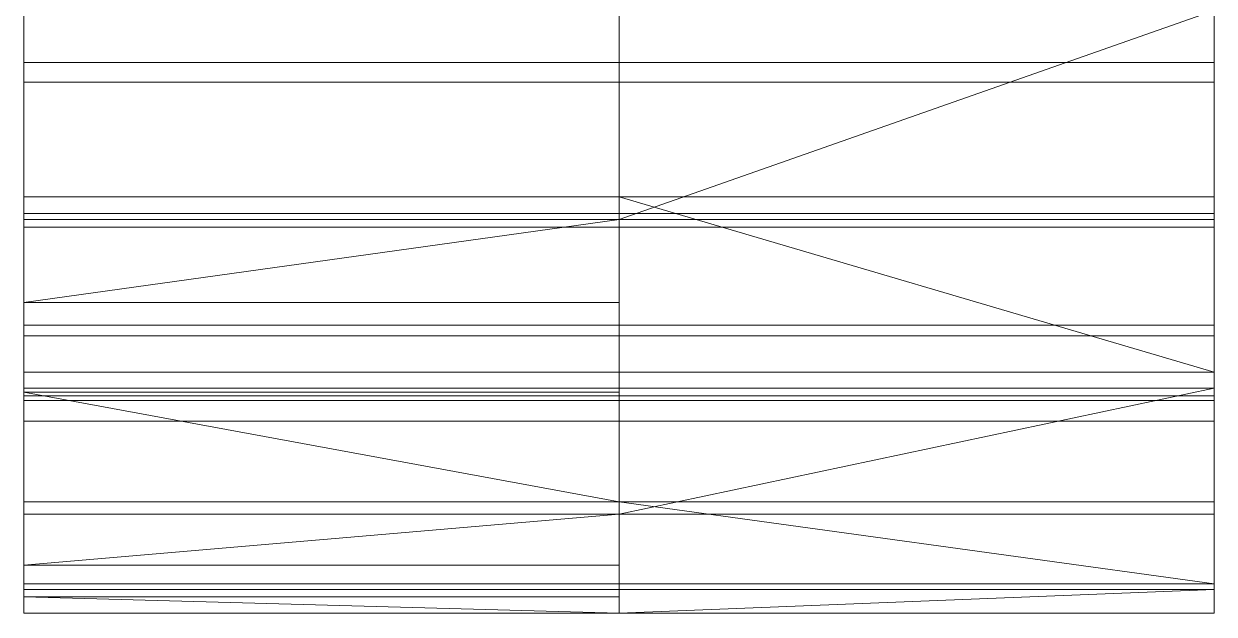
# Model space of a CAD drawing. Header units: millimetres. Extents: x -7.6 to 23.6, y 0 to 40.
# Drawn here: x 17.35 to 23.55, y 0.79 to 3.87 of the extents above; entities that cross this region are included whole.
import ezdxf

# ---------------------------------------------------------------- set-up
doc = ezdxf.new("R2010")
doc.units = ezdxf.units.MM
doc.layers.add('1', color=7, linetype='CONTINUOUS', true_color=0xffffff)

msp = doc.modelspace()

# ---------------------------------------------------------------- linework, layer by layer
at = {"layer": '1', "color": 18, "linetype": 'CONTINUOUS', "lineweight": 13}
for p, q in [((17.35, 3.6672, -3.3347), (17.35, 2.9683, -4.05)), ((20.45, 3.6672, -3.3347), (17.35, 3.6672, -3.3347)), ((20.45, 2.9683, -4.05), (20.45, 3.6672, -3.3347)), ((20.451, 3.6672, -3.3347), (20.451, 2.9683, -4.05)), ((20.451, 3.6672, -3.3347), (23.55, 3.6672, -3.3347)), ((23.55, 2.9683, -4.05), (23.55, 3.6672, -3.3347)), ((20.45, 3.5653, 5.4328), (17.35, 3.5653, 5.4328)), ((17.35, 3.5653, 5.4328), (17.35, 2.85, 6.1317)), ((20.45, 2.85, 6.1317), (20.45, 3.5653, 5.4328)), ((20.451, 3.5653, 5.4328), (23.55, 3.5653, 5.4328)), ((20.451, 3.5653, 5.4328), (20.451, 2.85, 6.1317)), ((23.55, 2.85, 6.1317), (23.55, 3.5653, 5.4328)), ((20.45, 2.9683, -4.05), (17.35, 2.9683, -4.05)), ((20.451, 2.9683, -4.05), (23.55, 2.9683, -4.05)), ((17.35, 2.0551, -2.9618), (17.35, 2.8808, -2.3976)), ((20.45, 2.8808, -2.3976), (17.35, 2.8808, -2.3976)), ((20.45, 2.8808, -2.3976), (20.45, 2.0551, -2.9618)), ((20.451, 2.8808, -2.3976), (23.55, 2.8808, -2.3976)), ((20.451, 2.0551, -2.9618), (20.451, 2.8808, -2.3976)), ((23.55, 2.8808, -2.3976), (23.55, 2.0551, -2.9618)), ((20.45, 2.85, 6.1317), (17.35, 2.85, 6.1317)), ((17.35, 1.9724, 5.038), (17.35, 2.8096, 4.4911)), ((20.45, 2.8096, 4.4911), (17.35, 2.8096, 4.4911)), ((20.45, 2.8096, 4.4911), (20.45, 1.9724, 5.038)), ((20.451, 2.85, 6.1317), (23.55, 2.85, 6.1317)), ((20.451, 2.8096, 4.4911), (23.55, 2.8096, 4.4911)), ((20.451, 1.9724, 5.038), (20.451, 2.8096, 4.4911)), ((23.55, 2.8096, 4.4911), (23.55, 1.9724, 5.038)), ((17.35, 2.2999, -1.3391), (17.35, 1.3805, -1.7324)), ((20.45, 2.2999, -1.3391), (17.35, 2.2999, -1.3391)), ((20.45, 1.3805, -1.7324), (20.45, 2.2999, -1.3391)), ((20.451, 2.2999, -1.3391), (23.55, 2.2999, -1.3391)), ((20.451, 2.2999, -1.3391), (20.451, 1.3805, -1.7324)), ((23.55, 1.3805, -1.7324), (23.55, 2.2999, -1.3391)), ((17.35, 2.2448, 3.4059), (17.35, 1.3165, 3.7778)), ((20.45, 2.2448, 3.4059), (17.35, 2.2448, 3.4059)), ((20.45, 1.3165, 3.7778), (20.45, 2.2448, 3.4059)), ((20.451, 2.2448, 3.4059), (23.55, 2.2448, 3.4059)), ((20.451, 2.2448, 3.4059), (20.451, 1.3165, 3.7778)), ((23.55, 1.3165, 3.7778), (23.55, 2.2448, 3.4059)), ((20.45, 2.0551, -2.9618), (17.35, 2.0551, -2.9618)), ((20.451, 2.0551, -2.9618), (23.55, 2.0551, -2.9618)), ((20.45, 1.9724, 5.038), (17.35, 1.9724, 5.038)), ((17.35, 0.9532, -0.3776), (17.35, 1.932, -0.1724)), ((20.45, 1.932, -0.1724), (17.35, 1.932, -0.1724)), ((20.45, 1.932, -0.1724), (20.45, 0.9532, -0.3776)), ((20.451, 1.9724, 5.038), (23.55, 1.9724, 5.038)), ((20.451, 1.932, -0.1724), (23.55, 1.932, -0.1724)), ((20.451, 0.9532, -0.3776), (20.451, 1.932, -0.1724)), ((23.55, 1.932, -0.1724), (23.55, 0.9532, -0.3776)), ((20.45, 1.907, 2.2466), (17.35, 1.907, 2.2466)), ((17.35, 0.9242, 2.4316), (17.35, 1.907, 2.2466)), ((20.45, 1.907, 2.2466), (20.45, 0.9242, 2.4316)), ((20.451, 1.907, 2.2466), (23.55, 1.907, 2.2466)), ((20.451, 0.9242, 2.4316), (20.451, 1.907, 2.2466)), ((23.55, 1.907, 2.2466), (23.55, 0.9242, 2.4316)), ((20.45, 1.8004, 1.0279), (17.35, 1.8004, 1.0279)), ((17.35, 1.8004, 1.0279), (17.35, 0.8005, 1.0163)), ((20.45, 0.8005, 1.0163), (20.45, 1.8004, 1.0279)), ((20.451, 1.8004, 1.0279), (23.55, 1.8004, 1.0279)), ((20.451, 1.8004, 1.0279), (20.451, 0.8005, 1.0163)), ((23.55, 0.8005, 1.0163), (23.55, 1.8004, 1.0279)), ((20.45, 1.3805, -1.7324), (17.35, 1.3805, -1.7324)), ((20.451, 1.3805, -1.7324), (23.55, 1.3805, -1.7324)), ((20.45, 1.3165, 3.7778), (17.35, 1.3165, 3.7778)), ((20.451, 1.3165, 3.7778), (23.55, 1.3165, 3.7778)), ((20.45, 0.9532, -0.3776), (17.35, 0.9532, -0.3776)), ((20.451, 0.9532, -0.3776), (23.55, 0.9532, -0.3776)), ((20.45, 0.9242, 2.4316), (17.35, 0.9242, 2.4316)), ((20.451, 0.9242, 2.4316), (23.55, 0.9242, 2.4316)), ((20.45, 0.8005, 1.0163), (17.35, 0.8005, 1.0163)), ((20.451, 0.8005, 1.0163), (23.55, 0.8005, 1.0163))]:
    msp.add_line(p, q, dxfattribs=at)
at = {"layer": '1', "color": 18, "linetype": 'CONTINUOUS', "lineweight": 13, "extrusion": (-1, 0, 0)}
for centre, start, end in [((-8, 1.1, -20.451), 303.15762, 314.33405), ((-8, 1.1, -23.55), 303.15762, 314.33405), ((-8, 1.1, -17.35), 44.33405, 55.65762), ((-8, 1.1, -20.45), 44.33405, 55.65762), ((-8, 1.1, -17.35), 314.33405, 325.65762), ((-8, 1.1, -20.45), 314.33405, 325.65762), ((-8, 1.1, -20.451), 33.15762, 44.33405), ((-8, 1.1, -23.55), 33.15762, 44.33405), ((-8, 1.1, -20.451), 325.65762, 336.83405), ((-8, 1.1, -23.55), 325.65762, 336.83405), ((-8, 1.1, -17.35), 21.83405, 33.15762), ((-8, 1.1, -20.45), 21.83405, 33.15762), ((-8, 1.1, -17.35), 336.83405, 348.15762), ((-8, 1.1, -20.45), 336.83405, 348.15762), ((-8, 1.1, -20.451), 10.65762, 21.83405), ((-8, 1.1, -23.55), 10.65762, 21.83405), ((-8, 1.1, -20.451), 348.15762, 359.33405), ((-8, 1.1, -23.55), 348.15762, 359.33405), ((-8, 1.1, -17.35), 359.33405, 10.65762), ((-8, 1.1, -20.45), 359.33405, 10.65762)]:
    msp.add_arc(centre, 6.2, start, end, dxfattribs=at)
at = {"layer": '1', "color": 18, "linetype": 'CONTINUOUS', "lineweight": 13, "extrusion": (1, 0, 0)}
for centre, start, end in [((8, 1.1, 17.35), 225.66595, 236.84238), ((8, 1.1, 20.451), 225.66595, 236.84238), ((8, 1.1, 20.45), 124.34238, 135.66595), ((8, 1.1, 23.55), 124.34238, 135.66595), ((8, 1.1, 20.45), 214.34238, 225.66595), ((8, 1.1, 23.55), 214.34238, 225.66595), ((8, 1.1, 17.35), 135.66595, 146.84238), ((8, 1.1, 20.451), 135.66595, 146.84238), ((8, 1.1, 17.35), 203.16595, 214.34238), ((8, 1.1, 20.451), 203.16595, 214.34238), ((8, 1.1, 20.45), 146.84238, 158.16595), ((8, 1.1, 23.55), 146.84238, 158.16595), ((8, 1.1, 20.45), 191.84238, 203.16595), ((8, 1.1, 23.55), 191.84238, 203.16595), ((8, 1.1, 17.35), 158.16595, 169.34238), ((8, 1.1, 20.451), 158.16595, 169.34238), ((8, 1.1, 17.35), 180.66595, 191.84238), ((8, 1.1, 20.451), 180.66595, 191.84238), ((8, 1.1, 20.45), 169.34238, 180.66595), ((8, 1.1, 23.55), 169.34238, 180.66595)]:
    msp.add_arc(centre, 7.2, start, end, dxfattribs=at)
at = {"layer": '1', "color": 18, "linetype": 'CONTINUOUS', "lineweight": 13}
for points in [[(23.55, 8.6366, 5.049), (23.55, 13.1192, 4.5976), (23.55, 2.85, 6.1317)], [(23.55, 12.3328, 5.5347), (23.55, 11.3911, 6.2904), (23.55, 2.85, 6.1317), (23.55, 13.1192, 4.5976)], [(23.55, 4.5024, 6.2192), (23.55, 2.85, 6.1317), (23.55, 11.3911, 6.2904)], [(23.55, 2.85, 6.1317), (23.55, 3.5653, 5.4328), (23.55, 8.6366, 5.049)], [(23.55, 6.9754, 4.9665), (23.55, 8.6366, 5.049), (23.55, 3.5653, 5.4328)], [(17.35, 6.5563, -2.6304), (17.35, 8.1984, -2.8951), (17.35, 3.6672, -3.3347)], [(17.35, 5.6941, -4.6552), (17.35, 4.6089, -4.0904), (17.35, 3.6672, -3.3347), (17.35, 8.1984, -2.8951)], [(23.55, 2.8808, -2.3976), (23.55, 8.1984, -2.8951), (23.55, 6.5563, -2.6304)], [(23.55, 3.6672, -3.3347), (23.55, 4.6089, -4.0904), (23.55, 8.1984, -2.8951), (23.55, 2.8808, -2.3976)], [(23.55, 5.4913, 4.2155), (23.55, 6.9754, 4.9665), (23.55, 3.5653, 5.4328)], [(17.35, 3.6672, -3.3347), (17.35, 5.1638, -1.7206), (17.35, 6.5563, -2.6304)], [(23.55, 1.932, -0.1724), (23.55, 6.5563, -2.6304), (23.55, 5.1638, -1.7206)], [(23.55, 6.5563, -2.6304), (23.55, 1.932, -0.1724), (23.55, 2.2999, -1.3391), (23.55, 2.8808, -2.3976)], [(17.35, 2.8808, -2.3976), (17.35, 5.5609, 6.8001), (17.35, 4.441, 2.9258)], [(17.35, 2.2999, -1.3391), (17.35, 5.5609, 6.8001), (17.35, 2.8808, -2.3976)], [(17.35, 5.5609, 6.8001), (17.35, 2.2999, -1.3391), (17.35, 3.5653, 5.4328), (17.35, 4.5024, 6.2192)], [(23.55, 3.5653, 5.4328), (23.55, 2.8096, 4.4911), (23.55, 4.441, 2.9258), (23.55, 5.4913, 4.2155)], [(17.35, 4.2617, -0.3232), (17.35, 5.1638, -1.7206), (17.35, 3.6672, -3.3347), (17.35, 2.8808, -2.3976)], [(23.55, 1.907, 2.2466), (23.55, 5.1638, -1.7206), (23.55, 4.2617, -0.3232)], [(23.55, 5.1638, -1.7206), (23.55, 1.907, 2.2466), (23.55, 1.8004, 1.0279), (23.55, 1.932, -0.1724)], [(17.35, 4.6089, -4.0904), (17.35, 4.062, -4.9276), (17.35, 2.9683, -4.05), (17.35, 3.6672, -3.3347)], [(20.451, 4.062, -4.9276), (20.451, 4.6089, -4.0904), (20.451, 3.6672, -3.3347), (20.451, 2.9683, -4.05)], [(20.451, 4.6089, -4.0904), (23.55, 4.6089, -4.0904), (23.55, 3.6672, -3.3347), (20.451, 3.6672, -3.3347)], [(17.35, 3.5653, 5.4328), (20.45, 3.5653, 5.4328), (20.45, 4.5024, 6.2192), (17.35, 4.5024, 6.2192)], [(20.45, 3.9382, 7.0449), (20.45, 4.5024, 6.2192), (20.45, 3.5653, 5.4328), (20.45, 2.85, 6.1317)], [(23.55, 4.5024, 6.2192), (23.55, 3.9382, 7.0449), (23.55, 2.85, 6.1317)], [(17.35, 4.441, 2.9258), (17.35, 4.0061, 1.3203), (17.35, 2.8808, -2.3976)], [(23.55, 4.0061, 1.3203), (23.55, 4.441, 2.9258), (23.55, 2.8096, 4.4911)], [(17.35, 2.8808, -2.3976), (17.35, 4.0061, 1.3203), (17.35, 4.2617, -0.3232)], [(23.55, 2.8096, 4.4911), (23.55, 4.2617, -0.3232), (23.55, 4.0061, 1.3203)], [(23.55, 4.2617, -0.3232), (23.55, 2.8096, 4.4911), (23.55, 2.2448, 3.4059), (23.55, 1.907, 2.2466)], [(20.45, 2.9683, -4.05), (17.35, 2.9683, -4.05), (17.35, 4.062, -4.9276), (20.45, 4.062, -4.9276)], [(20.45, 4.062, -4.9276), (20.451, 4.062, -4.9276), (20.451, 2.9683, -4.05), (20.45, 2.9683, -4.05)], [(20.45, 3.9382, 7.0449), (20.45, 2.85, 6.1317), (20.451, 3.9382, 7.0449)], [(23.55, 3.9382, 7.0449), (20.451, 3.9382, 7.0449), (20.45, 2.85, 6.1317), (20.451, 2.85, 6.1317)], [(20.451, 2.85, 6.1317), (23.55, 2.85, 6.1317), (23.55, 3.9382, 7.0449)], [(20.45, 3.6672, -3.3347), (17.35, 3.6672, -3.3347), (17.35, 2.9683, -4.05), (20.45, 2.9683, -4.05)], [(17.35, 3.6672, -3.3347), (20.45, 3.6672, -3.3347), (20.45, 2.8808, -2.3976), (17.35, 2.8808, -2.3976)], [(20.45, 2.0551, -2.9618), (20.45, 2.8808, -2.3976), (20.45, 3.6672, -3.3347), (20.45, 2.9683, -4.05)], [(20.451, 2.9683, -4.05), (20.451, 3.6672, -3.3347), (23.55, 3.6672, -3.3347), (23.55, 2.9683, -4.05)], [(23.55, 2.8808, -2.3976), (23.55, 2.0551, -2.9618), (23.55, 2.9683, -4.05), (23.55, 3.6672, -3.3347)], [(17.35, 3.5653, 5.4328), (17.35, 2.2999, -1.3391), (17.35, 2.2448, 3.4059), (17.35, 2.8096, 4.4911)], [(17.35, 2.8096, 4.4911), (17.35, 1.9724, 5.038), (17.35, 2.85, 6.1317), (17.35, 3.5653, 5.4328)], [(20.45, 2.85, 6.1317), (20.45, 3.5653, 5.4328), (17.35, 3.5653, 5.4328), (17.35, 2.85, 6.1317)], [(20.451, 3.5653, 5.4328), (23.55, 3.5653, 5.4328), (23.55, 2.85, 6.1317), (20.451, 2.85, 6.1317)], [(20.451, 2.8096, 4.4911), (23.55, 2.8096, 4.4911), (23.55, 3.5653, 5.4328), (20.451, 3.5653, 5.4328)], [(20.451, 1.9724, 5.038), (20.451, 2.8096, 4.4911), (20.451, 3.5653, 5.4328), (20.451, 2.85, 6.1317)], [(20.45, 2.0551, -2.9618), (20.45, 2.9683, -4.05), (20.451, 2.0551, -2.9618)], [(23.55, 2.0551, -2.9618), (20.451, 2.0551, -2.9618), (20.45, 2.9683, -4.05), (20.451, 2.9683, -4.05)], [(20.451, 2.9683, -4.05), (23.55, 2.9683, -4.05), (23.55, 2.0551, -2.9618)], [(17.35, 2.8808, -2.3976), (17.35, 2.0551, -2.9618), (17.35, 1.3805, -1.7324), (17.35, 2.2999, -1.3391)], [(20.45, 2.8808, -2.3976), (20.45, 2.0551, -2.9618), (17.35, 2.0551, -2.9618), (17.35, 2.8808, -2.3976)], [(20.451, 2.0551, -2.9618), (23.55, 2.0551, -2.9618), (23.55, 2.8808, -2.3976), (20.451, 2.8808, -2.3976)], [(20.451, 2.0551, -2.9618), (20.451, 2.8808, -2.3976), (20.451, 2.2999, -1.3391), (20.451, 1.3805, -1.7324)], [(20.451, 2.8808, -2.3976), (23.55, 2.8808, -2.3976), (23.55, 2.2999, -1.3391), (20.451, 2.2999, -1.3391)], [(17.35, 2.417, 5.6465), (20.451, 2.417, 5.6465), (20.451, 2.85, 6.1317), (20.45, 2.85, 6.1317)], [(20.45, 2.85, 6.1317), (17.35, 2.85, 6.1317), (17.35, 2.417, 5.6465)], [(17.35, 2.8096, 4.4911), (17.35, 2.2448, 3.4059), (20.45, 2.2448, 3.4059), (20.45, 2.8096, 4.4911)], [(20.45, 2.8096, 4.4911), (20.45, 1.9724, 5.038), (17.35, 1.9724, 5.038), (17.35, 2.8096, 4.4911)], [(20.45, 1.9724, 5.038), (20.45, 2.8096, 4.4911), (20.45, 2.2448, 3.4059), (20.45, 1.3165, 3.7778)], [(20.451, 1.9724, 5.038), (23.55, 1.9724, 5.038), (23.55, 2.8096, 4.4911), (20.451, 2.8096, 4.4911)], [(23.55, 2.8096, 4.4911), (23.55, 1.9724, 5.038), (23.55, 1.3165, 3.7778), (23.55, 2.2448, 3.4059)], [(20.451, 2.417, 5.6465), (17.35, 2.417, 5.6465), (17.35, 1.9724, 5.038), (20.45, 1.9724, 5.038)], [(20.451, 1.9724, 5.038), (20.451, 2.417, 5.6465), (20.45, 1.9724, 5.038)], [(17.35, 2.2448, 3.4059), (17.35, 2.2999, -1.3391), (17.35, 1.8004, 1.0279), (17.35, 1.907, 2.2466)], [(17.35, 1.8004, 1.0279), (17.35, 2.2999, -1.3391), (17.35, 1.932, -0.1724)], [(17.35, 2.2999, -1.3391), (20.45, 2.2999, -1.3391), (20.45, 1.932, -0.1724), (17.35, 1.932, -0.1724)], [(20.45, 1.3805, -1.7324), (20.45, 2.2999, -1.3391), (17.35, 2.2999, -1.3391), (17.35, 1.3805, -1.7324)], [(20.45, 0.9532, -0.3776), (20.45, 1.932, -0.1724), (20.45, 2.2999, -1.3391), (20.45, 1.3805, -1.7324)], [(20.451, 2.2999, -1.3391), (23.55, 2.2999, -1.3391), (23.55, 1.3805, -1.7324), (20.451, 1.3805, -1.7324)], [(23.55, 1.932, -0.1724), (23.55, 0.9532, -0.3776), (23.55, 1.3805, -1.7324), (23.55, 2.2999, -1.3391)], [(17.35, 1.907, 2.2466), (17.35, 0.9242, 2.4316), (17.35, 1.3165, 3.7778), (17.35, 2.2448, 3.4059)], [(20.45, 1.3165, 3.7778), (20.45, 2.2448, 3.4059), (17.35, 2.2448, 3.4059), (17.35, 1.3165, 3.7778)], [(20.451, 2.2448, 3.4059), (23.55, 2.2448, 3.4059), (23.55, 1.3165, 3.7778), (20.451, 1.3165, 3.7778)], [(20.451, 1.907, 2.2466), (23.55, 1.907, 2.2466), (23.55, 2.2448, 3.4059), (20.451, 2.2448, 3.4059)], [(20.451, 0.9242, 2.4316), (20.451, 1.907, 2.2466), (20.451, 2.2448, 3.4059), (20.451, 1.3165, 3.7778)], [(20.451, 1.9508, -2.8048), (17.35, 1.9508, -2.8048), (17.35, 2.0551, -2.9618), (20.45, 2.0551, -2.9618)], [(20.451, 2.0551, -2.9618), (20.451, 1.9508, -2.8048), (20.45, 2.0551, -2.9618)], [(17.35, 1.9508, -2.8048), (20.451, 1.9508, -2.8048), (20.451, 1.3805, -1.7324), (20.45, 1.3805, -1.7324)], [(20.45, 1.3805, -1.7324), (17.35, 1.3805, -1.7324), (17.35, 1.9508, -2.8048)], [(17.35, 1.932, -0.1724), (17.35, 0.9532, -0.3776), (17.35, 0.8005, 1.0163), (17.35, 1.8004, 1.0279)], [(20.45, 1.932, -0.1724), (20.45, 0.9532, -0.3776), (17.35, 0.9532, -0.3776), (17.35, 1.932, -0.1724)], [(20.45, 1.9724, 5.038), (20.45, 1.3165, 3.7778), (20.451, 1.9724, 5.038)], [(23.55, 1.9724, 5.038), (20.451, 1.9724, 5.038), (20.45, 1.3165, 3.7778), (20.451, 1.3165, 3.7778)], [(20.451, 1.3165, 3.7778), (23.55, 1.3165, 3.7778), (23.55, 1.9724, 5.038)], [(20.451, 0.9532, -0.3776), (23.55, 0.9532, -0.3776), (23.55, 1.932, -0.1724), (20.451, 1.932, -0.1724)], [(20.451, 0.9532, -0.3776), (20.451, 1.932, -0.1724), (20.451, 1.8004, 1.0279), (20.451, 0.8005, 1.0163)], [(20.451, 1.932, -0.1724), (23.55, 1.932, -0.1724), (23.55, 1.8004, 1.0279), (20.451, 1.8004, 1.0279)], [(17.35, 1.8004, 1.0279), (20.45, 1.8004, 1.0279), (20.45, 1.907, 2.2466), (17.35, 1.907, 2.2466)], [(20.45, 1.907, 2.2466), (20.45, 0.9242, 2.4316), (17.35, 0.9242, 2.4316), (17.35, 1.907, 2.2466)], [(20.45, 0.9242, 2.4316), (20.45, 1.907, 2.2466), (20.45, 1.8004, 1.0279), (20.45, 0.8005, 1.0163)], [(20.451, 0.9242, 2.4316), (23.55, 0.9242, 2.4316), (23.55, 1.907, 2.2466), (20.451, 1.907, 2.2466)], [(23.55, 1.907, 2.2466), (23.55, 0.9242, 2.4316), (23.55, 0.8005, 1.0163), (23.55, 1.8004, 1.0279)], [(20.45, 0.8005, 1.0163), (20.45, 1.8004, 1.0279), (17.35, 1.8004, 1.0279), (17.35, 0.8005, 1.0163)], [(20.451, 1.8004, 1.0279), (23.55, 1.8004, 1.0279), (23.55, 0.8005, 1.0163), (20.451, 0.8005, 1.0163)], [(20.45, 0.9532, -0.3776), (20.45, 1.3805, -1.7324), (20.451, 0.9532, -0.3776)], [(23.55, 0.9532, -0.3776), (20.451, 0.9532, -0.3776), (20.45, 1.3805, -1.7324), (20.451, 1.3805, -1.7324)], [(20.451, 1.3805, -1.7324), (23.55, 1.3805, -1.7324), (23.55, 0.9532, -0.3776)], [(17.35, 1.0505, 2.9826), (20.451, 1.0505, 2.9826), (20.451, 1.3165, 3.7778), (20.45, 1.3165, 3.7778)], [(20.45, 1.3165, 3.7778), (17.35, 1.3165, 3.7778), (17.35, 1.0505, 2.9826)], [(20.451, 1.0505, 2.9826), (17.35, 1.0505, 2.9826), (17.35, 0.9242, 2.4316), (20.45, 0.9242, 2.4316)], [(20.451, 0.9242, 2.4316), (20.451, 1.0505, 2.9826), (20.45, 0.9242, 2.4316)], [(20.451, 0.8856, -0.0068), (17.35, 0.8856, -0.0068), (17.35, 0.9532, -0.3776), (20.45, 0.9532, -0.3776)], [(20.451, 0.9532, -0.3776), (20.451, 0.8856, -0.0068), (20.45, 0.9532, -0.3776)], [(17.35, 0.8856, -0.0068), (20.451, 0.8856, -0.0068), (20.451, 0.8005, 1.0163), (20.45, 0.8005, 1.0163)], [(20.45, 0.8005, 1.0163), (17.35, 0.8005, 1.0163), (17.35, 0.8856, -0.0068)], [(20.45, 0.9242, 2.4316), (20.45, 0.8005, 1.0163), (20.451, 0.9242, 2.4316)], [(23.55, 0.9242, 2.4316), (20.451, 0.9242, 2.4316), (20.45, 0.8005, 1.0163), (20.451, 0.8005, 1.0163)], [(20.451, 0.8005, 1.0163), (23.55, 0.8005, 1.0163), (23.55, 0.9242, 2.4316)]]:
    msp.add_3dface(points, dxfattribs=at)

doc.saveas('drawing.dxf')
